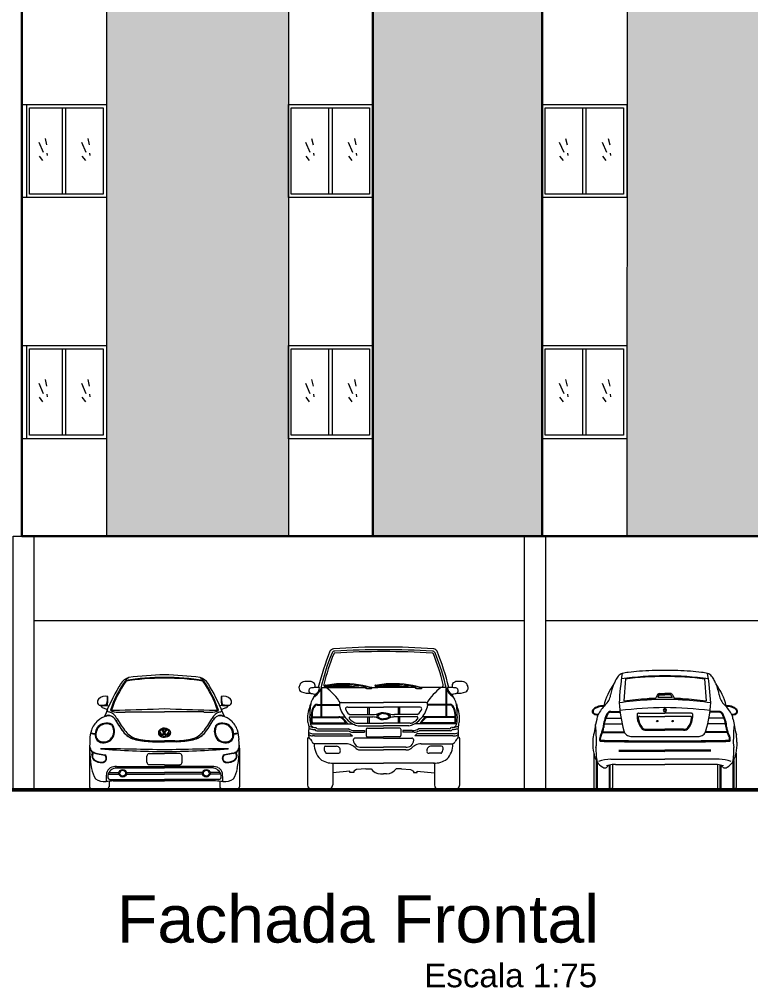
# Model space of a CAD drawing. Header units: millimetres. Extents: x 42 to 552, y 43 to 535.
# Drawn here: x 285.67 to 294.32, y 501.9 to 513.34 of the extents above; entities that cross this region are included whole.
import ezdxf

# ---------------------------------------------------------------- set-up
doc = ezdxf.new("R2010")
doc.units = ezdxf.units.MM
doc.header["$LTSCALE"] = 0.75
doc.header["$MEASUREMENT"] = 0
for name, color, linetype, lineweight in [('Guias', 6, 'Continuous', 0), ('Linhas', 7, 'Continuous', 15), ('Linhas finas', 7, 'Continuous', 0), ('Linhas medias', 7, 'Continuous', 30), ('Paredes', 7, 'Continuous', 50)]:
    doc.layers.add(name, color=color, linetype=linetype, lineweight=lineweight)
doc.layers.add('Textos', color=144, linetype='Continuous')
doc.styles.get("Standard").update_dxf_attribs({"font": 'arial.ttf'})

# ---------------------------------------------------------------- blocks, each defined once
blk = doc.blocks.new('BeetleF')
for p, q in [((0.045, 0.968), (0.097, 0.951)), ((0.06, 0.998), (0.115, 0.993)), ((0.306, 0.921), (0.77, 0.921)), ((1.234, 0.921), (0.77, 0.921)), ((1.48, 0.998), (1.425, 0.993)), ((1.496, 0.968), (1.443, 0.951)), ((0.744, 0.646), (0.714, 0.69)), ((0.764, 0.676), (0.74, 0.712)), ((0.77, 0.684), (0.749, 0.716)), ((0.77, 0.684), (0.792, 0.716)), ((0.776, 0.676), (0.801, 0.712)), ((0.796, 0.646), (0.826, 0.69)), ((0.648, 0.581), (0.77, 0.581)), ((0.738, 0.639), (0.71, 0.679)), ((0.744, 0.646), (0.764, 0.676)), ((0.748, 0.635), (0.77, 0.667)), ((0.77, 0.676), (0.764, 0.676)), ((0.77, 0.676), (0.776, 0.676)), ((0.792, 0.635), (0.77, 0.667)), ((0.892, 0.581), (0.77, 0.581)), ((0.796, 0.646), (0.776, 0.676)), ((0.803, 0.639), (0.83, 0.679)), ((-0.115, 0.492), (-0.115, 0.038)), ((0.629, 0.571), (0.77, 0.571)), ((0.629, 0.57), (0.77, 0.57)), ((0.912, 0.571), (0.77, 0.571)), ((0.912, 0.57), (0.77, 0.57)), ((1.655, 0.492), (1.655, 0.038)), ((-0.087, 0.414), (-0.078, 0.444)), ((-0.081, 0.412), (-0.073, 0.441)), ((-0.04, 0.43), (0.062, 0.411)), ((-0.039, 0.436), (0.063, 0.416)), ((0.561, 0.327), (0.561, 0.4)), ((0.59, 0.429), (0.77, 0.429)), ((0.951, 0.429), (0.77, 0.429)), ((0.979, 0.327), (0.979, 0.4)), ((1.579, 0.436), (1.478, 0.416)), ((1.58, 0.43), (1.479, 0.411)), ((1.621, 0.412), (1.613, 0.441)), ((1.627, 0.414), (1.618, 0.444)), ((0.192, 0.259), (0.77, 0.259)), ((0.205, 0.277), (0.77, 0.277)), ((0.77, 0.298), (0.59, 0.298)), ((0.77, 0.298), (0.951, 0.298)), ((1.336, 0.277), (0.77, 0.277)), ((1.348, 0.259), (0.77, 0.259)), ((0.105, 0.185), (0.233, 0.185)), ((0.115, 0.207), (0.233, 0.207)), ((0.126, 0.124), (0.77, 0.124)), ((0.32, 0.207), (0.77, 0.207)), ((0.32, 0.185), (0.77, 0.185)), ((1.22, 0.207), (0.77, 0.207)), ((1.22, 0.185), (0.77, 0.185)), ((1.411, 0.124), (0.77, 0.124)), ((1.425, 0.207), (1.307, 0.207)), ((1.435, 0.185), (1.307, 0.185)), ((0.077, 0), (-0.077, 0)), ((0.115, 0.103), (0.115, 0.038)), ((0.165, 0.106), (0.77, 0.106)), ((1.375, 0.106), (0.77, 0.106)), ((1.425, 0.103), (1.425, 0.038)), ((1.463, 0), (1.618, 0))]:
    blk.add_line(p, q)
for centre, radius in [((0.277, 0.197), 0.045), ((0.277, 0.197), 0.0343), ((1.264, 0.197), 0.045), ((1.264, 0.197), 0.0343)]:
    blk.add_circle(centre, radius)
for centre, radius, start, end in [((1.285, 0.581), 1.207, 144.5335, 162.5947), ((1.296, 0.581), 1.207, 144.5335, 162.5947), ((0.404, 1.163), 0.176, 108.7016, 147.6572), ((0.523, 1.116), 0.276, 129.3761, 143.2524), ((0.746, -1.375), 2.694, 89.4794, 99.4887), ((0.746, -1.365), 2.694, 89.4794, 99.2866), ((0.904, -3.416), 4.778, 91.6077, 96.6888), ((0.636, -3.416), 4.778, 83.3112, 88.3923), ((0.795, -1.365), 2.694, 80.7134, 90.5206), ((0.795, -1.375), 2.694, 80.5113, 90.5206), ((1.017, 1.116), 0.276, 36.7476, 50.6239), ((1.136, 1.163), 0.176, 32.3428, 71.2984), ((0.244, 0.581), 1.207, 17.4053, 35.4665), ((0.255, 0.581), 1.207, 17.4053, 35.4665), ((2.227, 0.036), 2.319, 149.3318, 159.0348), ((0.898, 0.861), 0.755, 148.3165, 151.714), ((0.643, 0.861), 0.755, 28.286, 31.6835), ((-0.687, 0.036), 2.319, 20.9652, 30.6682), ((0.045, 1.032), 0.0681, 142.4159, 187.4158), ((0.077, 0.98), 0.127, 78.8985, 132.4281), ((-0.206, 1.09), 0.303, 345.3315, 2.5877), ((-0.454, 1.086), 0.556, 352.3539, 1.8946), ((1.464, 0.98), 0.127, 47.5719, 101.1015), ((1.995, 1.086), 0.556, 178.1054, 187.6461), ((1.747, 1.09), 0.303, 177.4123, 194.6685), ((1.496, 1.032), 0.0681, 352.5842, 37.5841), ((0.018, 1.044), 0.0455, 207.2773, 280.0057), ((0.02, 1.336), 0.334, 266.2265, 280.8184), ((0.051, 0.996), 0.028, 174.2034, 258.2477), ((0.055, 1.326), 0.329, 264.8359, 274.8271), ((0.082, 1.014), 0.00567, 274.8271, 352.3539), ((0.082, 1.014), 0.0151, 274.8271, 352.3539), ((0.114, 0.943), 0.0204, 176.0607, 249.554), ((0.162, 1.113), 0.197, 253.8058, 259.6756), ((0.072, 0.778), 0.151, 28.2238, 68.8781), ((0.185, 2.254), 1.313, 267.711, 272.289), ((0.215, 1.071), 0.152, 237.5039, 272.2711), ((0.196, 3.687), 2.769, 270.3121, 272.28), ((-1.177, 51.221), 50.298, 271.6117, 272.2185), ((2.717, 51.221), 50.298, 267.7815, 268.3883), ((1.345, 3.687), 2.769, 267.72, 269.6879), ((1.355, 2.254), 1.313, 267.711, 272.289), ((1.326, 1.071), 0.152, 267.7289, 302.4961), ((1.468, 0.778), 0.151, 111.1219, 151.7762), ((1.378, 1.113), 0.197, 280.3244, 286.1942), ((1.426, 0.943), 0.0204, 290.446, 3.9393), ((1.459, 1.014), 0.0151, 187.6461, 265.1729), ((1.459, 1.014), 0.00567, 187.6461, 265.1729), ((1.485, 1.326), 0.329, 265.1729, 275.1641), ((1.521, 1.336), 0.334, 259.1816, 273.7735), ((1.49, 0.996), 0.028, 281.7523, 5.7966), ((1.523, 1.044), 0.0455, 259.9943, 332.7227), ((0.145, 0.626), 0.251, 130.0639, 161.2123), ((0.111, 0.696), 0.176, 98.6473, 136.3734), ((0.112, 0.832), 0.0509, 53.0871, 133.9985), ((0.112, 0.832), 0.049, 53.0871, 133.9985), ((0.12, 0.747), 0.128, 79.4903, 105.9208), ((0.094, 0.77), 0.113, 28.2034, 64.7934), ((0.094, 0.77), 0.114, 28.2034, 64.7934), ((1.069, 1.3), 0.997, 208.5938, 219.0979), ((1.069, 1.3), 0.996, 208.5938, 219.0979), ((0.111, 0.786), 0.114, 28.2034, 33.8628), ((1.086, 1.317), 0.996, 208.5938, 219.0979), ((0.455, 1.317), 0.996, 320.9021, 331.4062), ((0.471, 1.3), 0.996, 320.9021, 331.4062), ((0.471, 1.3), 0.997, 320.9021, 331.4062), ((1.43, 0.786), 0.114, 146.1372, 151.7966), ((1.446, 0.77), 0.114, 115.2066, 151.7966), ((1.446, 0.77), 0.113, 115.2066, 151.7966), ((1.428, 0.832), 0.0509, 46.0015, 126.9129), ((1.421, 0.747), 0.128, 74.0792, 100.5097), ((1.428, 0.832), 0.049, 46.0015, 126.9129), ((1.429, 0.696), 0.176, 43.6266, 81.3527), ((1.395, 0.626), 0.251, 18.7877, 49.9361), ((0.226, 0.597), 0.337, 160.9635, 180.2989), ((0.079, 0.662), 0.126, 101.9209, 169.8355), ((0.079, 0.662), 0.116, 101.9209, 169.8355), ((0.09, 0.677), 0.114, 56.2988, 108.587), ((0.09, 0.677), 0.104, 56.2988, 108.587), ((0.122, 0.731), 0.0419, 31.16, 52.4217), ((0.122, 0.731), 0.0513, 31.16, 52.4217), ((0.041, 0.693), 0.131, 330.905, 27.7007), ((0.041, 0.693), 0.14, 330.905, 27.7007), ((0.507, 0.846), 0.25, 218.9789, 253.3875), ((1.033, 0.846), 0.25, 286.6125, 321.0211), ((1.499, 0.693), 0.14, 152.2993, 209.095), ((1.499, 0.693), 0.131, 152.2993, 209.095), ((1.419, 0.731), 0.0513, 127.5783, 148.84), ((1.419, 0.731), 0.0419, 127.5783, 148.84), ((1.451, 0.677), 0.114, 71.413, 123.7012), ((1.451, 0.677), 0.104, 71.413, 123.7012), ((1.461, 0.662), 0.116, 10.1645, 78.0791), ((1.461, 0.662), 0.126, 10.1645, 78.0791), ((1.314, 0.597), 0.337, 359.7011, 19.0365), ((1.076, 0.493), 1.191, 175.0934, 191.6654), ((-0.054, 0.82), 0.157, 252.2958, 271.8409), ((-0.054, 0.825), 0.157, 252.6765, 271.8409), ((0.063, 0.651), 0.113, 162.7206, 205.8268), ((0.063, 0.651), 0.103, 162.7206, 205.8268), ((0.041, 0.651), 0.0931, 212.0078, 268.1537), ((0.041, 0.651), 0.0837, 212.0078, 268.1537), ((0.054, 0.68), 0.123, 262.1553, 333.1924), ((0.054, 0.68), 0.113, 262.1553, 333.1924), ((0.508, 0.882), 0.3, 224.8444, 255.0071), ((0.508, 0.882), 0.298, 224.8444, 255.0071), ((0.662, 1.712), 1.143, 258.318, 268.3449), ((0.662, 1.712), 1.141, 258.318, 268.3449), ((0.649, 1.485), 0.904, 256.3782, 269.9549), ((0.892, 1.485), 0.904, 270.0451, 283.6218), ((0.879, 1.712), 1.141, 271.6551, 281.682), ((0.879, 1.712), 1.143, 271.6551, 281.682), ((1.033, 0.882), 0.298, 284.9929, 315.1556), ((1.033, 0.882), 0.3, 284.9929, 315.1556), ((1.486, 0.68), 0.123, 206.8076, 277.8447), ((1.486, 0.68), 0.113, 206.8076, 277.8447), ((1.5, 0.651), 0.0837, 271.8463, 327.9922), ((1.5, 0.651), 0.0931, 271.8463, 327.9922), ((1.477, 0.651), 0.103, 334.1732, 17.2794), ((1.477, 0.651), 0.113, 334.1732, 17.2794), ((1.594, 0.825), 0.157, 268.1591, 287.3235), ((1.594, 0.82), 0.157, 268.1591, 287.7042), ((0.464, 0.493), 1.191, 348.3346, 4.9066), ((-0.017, 0.528), 0.0977, 180.2317, 204.8704), ((-0.032, 0.514), 0.0839, 188.5265, 225.1725), ((-0.032, 0.514), 0.0783, 200.139, 225.1725), ((-0.024, 0.53), 0.095, 228.479, 261.2934), ((-0.438, -42.474), 42.963, 88.3846, 89.3987), ((0.712, 8.073), 7.618, 264.7669, 270.4393), ((1.979, -42.474), 42.963, 90.6013, 91.6154), ((0.829, 8.073), 7.618, 269.5607, 275.2331), ((1.565, 0.53), 0.095, 278.7066, 311.521), ((1.572, 0.514), 0.0783, 314.8275, 339.861), ((1.572, 0.514), 0.0839, 314.8275, 351.4735), ((1.557, 0.528), 0.0977, 335.1296, 359.7683), ((-0.024, 0.53), 0.101, 228.479, 261.2934), ((-0.024, 0.402), 0.0635, 157.7359, 232.2739), ((-0.024, 0.402), 0.0578, 157.7359, 232.2739), ((0.028, 0.479), 0.156, 234.2897, 272.5004), ((0.028, 0.479), 0.151, 234.2897, 272.5004), ((0.036, 0.374), 0.0453, 268.7319, 344.8984), ((0.036, 0.374), 0.051, 268.7319, 344.8984), ((0.037, 0.374), 0.0441, 344.2261, 56.5994), ((0.037, 0.374), 0.0497, 344.2261, 56.5994), ((0.59, 0.4), 0.0283, 90, 180), ((0.951, 0.4), 0.0283, 0, 90), ((1.503, 0.374), 0.0497, 123.4006, 195.7739), ((1.504, 0.374), 0.051, 195.1016, 271.2681), ((1.503, 0.374), 0.0441, 123.4006, 195.7739), ((1.504, 0.374), 0.0453, 195.1016, 271.2681), ((1.512, 0.479), 0.151, 267.4996, 305.7103), ((1.512, 0.479), 0.156, 267.4996, 305.7103), ((1.565, 0.53), 0.101, 278.7066, 311.521), ((1.565, 0.402), 0.0578, 307.7261, 22.2641), ((1.565, 0.402), 0.0635, 307.7261, 22.2641), ((0.194, 0.291), 0.287, 187.8213, 213.9306), ((0.188, 0.175), 0.104, 123.6744, 167.2169), ((0.2, 0.166), 0.0932, 96.6256, 144.2784), ((0.199, 0.119), 0.158, 88.0346, 116.0092), ((0.209, 0.078), 0.182, 95.3395, 96.14), ((0.59, 0.327), 0.0283, 180, 270), ((0.951, 0.327), 0.0283, 270, 0), ((1.341, 0.119), 0.158, 63.9908, 91.9654), ((1.332, 0.078), 0.182, 83.86, 84.6605), ((1.34, 0.166), 0.0932, 35.7216, 83.3744), ((1.353, 0.175), 0.104, 12.7831, 56.3256), ((1.347, 0.291), 0.287, 326.0694, 352.1787), ((0.062, 0.284), 0.186, 235.2975, 275.5081), ((1.122, 0.084), 1.043, 175.1989, 179.2001), ((0.681, 0.113), 0.601, 171.8694, 174.377), ((0.869, 0.118), 0.77, 176.0489, 177.5257), ((0.128, 0.151), 0.0271, 175.0539, 273.7116), ((0.214, 0.15), 0.115, 141.6102, 169.3951), ((1.413, 0.151), 0.0271, 266.2884, 4.9461), ((1.326, 0.15), 0.115, 10.6049, 38.3898), ((0.671, 0.118), 0.77, 2.6425, 3.9511), ((0.859, 0.113), 0.601, 5.623, 8.1306), ((0.418, 0.084), 1.043, 0.7999, 4.8011), ((1.479, 0.284), 0.186, 264.4919, 304.7025), ((-0.077, 0.038), 0.0378, 180, 270), ((0.077, 0.038), 0.0378, 270, 360), ((0.202, -0.929), 1.035, 92.0512, 96.8043), ((1.338, -0.929), 1.035, 83.1957, 87.9488), ((1.463, 0.038), 0.0378, 180, 270), ((1.618, 0.038), 0.0378, 270, 0)]:
    blk.add_arc(centre, radius, start, end)
blk.add_ellipse((0.77, 0.676), major_axis=(0.0717, 0.0035), ratio=0.761815, start_param=1.533808, end_param=4.675401)
at = {"extrusion": (0, 0, -1)}
blk.add_ellipse((0.77, 0.676), major_axis=(-0.0717, 0.0035), ratio=0.761815, start_param=1.533808, end_param=4.675401, dxfattribs=at)
for points, knots in [([(0.74, 0.712), (0.732, 0.709), (0.726, 0.705), (0.718, 0.696), (0.716, 0.693), (0.714, 0.69)], [2.0484025, 2.0484025, 2.0484025, 2.0484025, 2.4622277, 2.4622277, 2.7112994, 2.7112994, 2.7112994, 2.7112994]), ([(0.77, 0.719), (0.768, 0.719), (0.766, 0.719), (0.759, 0.718), (0.753, 0.717), (0.749, 0.716)], [1.5373636, 1.5373636, 1.5373636, 1.5373636, 1.6414851, 1.6414851, 1.8865934, 1.8865934, 1.8865934, 1.8865934]), ([(0.77, 0.719), (0.772, 0.719), (0.775, 0.719), (0.782, 0.718), (0.787, 0.717), (0.792, 0.716)], [1.5373636, 1.5373636, 1.5373636, 1.5373636, 1.6414851, 1.6414851, 1.8865934, 1.8865934, 1.8865934, 1.8865934]), ([(0.801, 0.712), (0.808, 0.709), (0.815, 0.705), (0.822, 0.696), (0.825, 0.693), (0.826, 0.69)], [2.0484025, 2.0484025, 2.0484025, 2.0484025, 2.4622277, 2.4622277, 2.7112994, 2.7112994, 2.7112994, 2.7112994]), ([(0.71, 0.679), (0.71, 0.675), (0.71, 0.671), (0.713, 0.656), (0.722, 0.646), (0.737, 0.639), (0.737, 0.639), (0.738, 0.639)], [2.991978, 2.991978, 2.991978, 2.991978, 3.28297, 3.28297, 4.103713, 4.103713, 4.12972, 4.12972, 4.12972, 4.12972]), ([(0.83, 0.679), (0.831, 0.675), (0.831, 0.671), (0.827, 0.656), (0.818, 0.646), (0.804, 0.639), (0.803, 0.639), (0.803, 0.639)], [2.991978, 2.991978, 2.991978, 2.991978, 3.28297, 3.28297, 4.103713, 4.103713, 4.12972, 4.12972, 4.12972, 4.12972])]:
    blk.add_open_spline(points, degree=3, knots=knots)
for points in [[(0.748, 0.635), (0.755, 0.633), (0.763, 0.632), (0.77, 0.632)], [(0.792, 0.635), (0.785, 0.633), (0.778, 0.632), (0.77, 0.632)]]:
    blk.add_open_spline(points, degree=3)
blk = doc.blocks.new('RangerF')
for p, q in [((0.008, 1.198), (0.008, 1.011)), ((0.011, 1.209), (0.539, 1.209)), ((0.015, 1.198), (0.015, 1.011)), ((0.612, 1.209), (0.684, 1.209)), ((1.129, 1.209), (0.684, 1.209)), ((1.129, 1.209), (0.895, 1.209)), ((1.489, 1.209), (1.202, 1.209)), ((1.485, 1.198), (1.485, 1.011)), ((1.492, 1.198), (1.492, 1.011)), ((0.25, 1.033), (0.75, 1.033)), ((1.25, 1.033), (0.75, 1.033)), ((-0.036, 1.011), (0.229, 1.011)), ((-0.036, 1.002), (0.008, 1.002)), ((0.008, 1.002), (0.008, 0.863)), ((0.015, 1.002), (0.229, 1.002)), ((0.015, 1.002), (0.015, 0.863)), ((0.326, 0.979), (0.751, 0.979)), ((0.562, 0.979), (0.562, 0.891)), ((0.579, 0.979), (0.579, 0.891)), ((1.174, 0.979), (0.748, 0.979)), ((0.921, 0.979), (0.921, 0.891)), ((0.938, 0.979), (0.938, 0.891)), ((1.536, 1.011), (1.271, 1.011)), ((1.485, 1.002), (1.271, 1.002)), ((1.485, 1.002), (1.485, 0.863)), ((1.492, 1.002), (1.492, 0.863)), ((1.536, 1.002), (1.492, 1.002)), ((-0.097, 0.863), (0.008, 0.863)), ((-0.097, 0.855), (0.222, 0.855)), ((0.015, 0.863), (0.291, 0.863)), ((0.35, 0.862), (0.627, 0.862)), ((0.354, 0.891), (0.619, 0.891)), ((0.562, 0.862), (0.562, 0.788)), ((0.579, 0.862), (0.579, 0.788)), ((1.149, 0.862), (0.873, 0.862)), ((1.146, 0.891), (0.881, 0.891)), ((0.921, 0.862), (0.921, 0.788)), ((0.938, 0.862), (0.938, 0.788)), ((1.485, 0.863), (1.209, 0.863)), ((1.597, 0.855), (1.277, 0.855)), ((1.596, 0.863), (1.492, 0.863)), ((-0.102, 0.782), (0.382, 0.782)), ((-0.094, 0.791), (0.306, 0.791)), ((-0.077, 0.712), (-0.064, 0.712)), ((-0.065, 0.736), (-0.051, 0.736)), ((-0.039, 0.699), (0.33, 0.699)), ((-0.026, 0.723), (0.333, 0.723)), ((0.413, 0.702), (0.524, 0.702)), ((0.435, 0.788), (0.75, 0.788)), ((0.452, 0.759), (0.75, 0.759)), ((0.524, 0.702), (0.524, 0.681)), ((0.545, 0.716), (0.545, 0.641)), ((0.559, 0.73), (0.75, 0.73)), ((1.064, 0.788), (0.75, 0.788)), ((1.048, 0.759), (0.75, 0.759)), ((0.941, 0.73), (0.75, 0.73)), ((0.955, 0.716), (0.955, 0.641)), ((0.976, 0.702), (0.976, 0.681)), ((1.087, 0.702), (0.976, 0.702)), ((1.602, 0.782), (1.118, 0.782)), ((1.526, 0.723), (1.167, 0.723)), ((1.539, 0.699), (1.169, 0.699)), ((1.594, 0.791), (1.194, 0.791)), ((1.565, 0.736), (1.551, 0.736)), ((1.577, 0.712), (1.563, 0.712)), ((-0.149, 0.602), (-0.149, 0.059)), ((-0.137, 0.625), (-0.132, 0.625)), ((-0.088, 0.664), (0.356, 0.664)), ((-0.067, 0.638), (-0.088, 0.638)), ((-0.067, 0.638), (0.382, 0.638)), ((0.356, 0.664), (0.382, 0.638)), ((0.388, 0.681), (0.524, 0.681)), ((0.75, 0.612), (0.416, 0.612)), ((0.559, 0.627), (0.75, 0.627)), ((0.941, 0.627), (0.75, 0.627)), ((0.75, 0.612), (1.084, 0.612)), ((1.112, 0.681), (0.976, 0.681)), ((1.144, 0.664), (1.118, 0.638)), ((1.567, 0.638), (1.118, 0.638)), ((1.588, 0.664), (1.144, 0.664)), ((1.567, 0.638), (1.588, 0.638)), ((1.636, 0.625), (1.632, 0.625)), ((1.649, 0.602), (1.649, 0.059)), ((0.306, 0.546), (-0.064, 0.546)), ((0.065, 0.516), (0.195, 0.516)), ((0.485, 0.504), (0.75, 0.504)), ((0.485, 0.472), (0.75, 0.472)), ((1.014, 0.504), (0.75, 0.504)), ((1.014, 0.472), (0.75, 0.472)), ((1.194, 0.546), (1.564, 0.546)), ((1.435, 0.516), (1.305, 0.516)), ((0.072, 0.433), (0.213, 0.433)), ((1.428, 0.433), (1.287, 0.433)), ((0.149, 0.317), (0.149, 0.203)), ((0.149, 0.317), (0.75, 0.317)), ((0.431, 0.242), (0.398, 0.221)), ((0.539, 0.248), (0.431, 0.242)), ((0.539, 0.248), (0.602, 0.249)), ((1.35, 0.317), (0.75, 0.317)), ((0.961, 0.248), (0.898, 0.249)), ((0.961, 0.248), (1.069, 0.242)), ((1.069, 0.242), (1.102, 0.221)), ((1.35, 0.317), (1.35, 0.203)), ((0.353, 0.221), (0.149, 0.203)), ((0.149, 0.203), (0.149, 0.059)), ((0.353, 0.206), (0.353, 0.221)), ((0.398, 0.206), (0.353, 0.206)), ((0.398, 0.221), (0.398, 0.206)), ((0.714, 0.189), (0.75, 0.189)), ((0.785, 0.189), (0.75, 0.189)), ((1.102, 0.221), (1.102, 0.206)), ((1.102, 0.206), (1.147, 0.206)), ((1.147, 0.221), (1.35, 0.203)), ((1.147, 0.206), (1.147, 0.221)), ((1.35, 0.203), (1.35, 0.059)), ((-0.09, 0), (0.09, 0)), ((1.59, 0), (1.41, 0))]:
    blk.add_line(p, q)
for centre, radius, start, end in [((3.207, 0.409), 3.326, 158.3039, 166.0575), ((2.521, 0.631), 2.577, 157.4477, 167.6226), ((2.709, 0.595), 2.742, 158.3151, 166.2575), ((0.172, 1.6), 0.0679, 101.8674, 145.4591), ((0.177, 1.599), 0.0414, 95.8789, 151.118), ((0.701, -4.838), 6.526, 89.5681, 94.7713), ((0.177, 1.599), 0.0185, 95.8789, 151.118), ((0.721, -7.31), 8.966, 89.8173, 93.5056), ((0.721, -7.31), 8.944, 89.8173, 93.5056), ((0.799, -4.838), 6.526, 85.2287, 90.4319), ((0.779, -7.31), 8.966, 86.4944, 90.1827), ((0.779, -7.31), 8.944, 86.4944, 90.1827), ((1.323, 1.599), 0.0185, 28.882, 84.1211), ((1.323, 1.599), 0.0414, 28.882, 84.1211), ((-1.209, 0.595), 2.742, 13.7425, 21.6849), ((1.328, 1.6), 0.0679, 34.5409, 78.1326), ((-1.021, 0.631), 2.577, 12.3774, 22.5523), ((-1.707, 0.409), 3.326, 13.9425, 21.6961), ((-0.176, 1.208), 0.0726, 108.7497, 143.1922), ((-0.14, 0.959), 0.323, 86.4297, 100.5186), ((-0.124, 1.201), 0.0806, 44.2954, 87.0495), ((1.624, 1.201), 0.0806, 92.9505, 135.7046), ((1.64, 0.959), 0.323, 79.4814, 93.5703), ((1.676, 1.208), 0.0726, 36.8078, 71.2503), ((-0.202, 1.204), 0.0477, 172.1039, 247.7778), ((-0.13, 1.19), 0.121, 149.6322, 170.381), ((-0.124, 1.391), 0.25, 247.3885, 273.6314), ((-0.098, 1.17), 0.0348, 148.4433, 226.2762), ((-0.102, 1.178), 0.0275, 90.2465, 157.08), ((-0.03, 1.442), 0.311, 252.7375, 255.363), ((-0.034, 0.751), 0.459, 93.1293, 98.5251), ((-0.15, 1.22), 0.0914, 353.6508, 24.116), ((-0.15, 1.254), 0.17, 302.0954, 335.2358), ((-0.034, 0.751), 0.459, 88.4325, 93.1293), ((-0.105, 1.216), 0.0998, 300.8275, 356.1024), ((-0.034, 0.751), 0.459, 86.449, 88.4325), ((0.077, 1.241), 0.0318, 169.6007, 262.0261), ((0.066, 1.232), 0.00761, 97.3991, 262.6009), ((0.215, 3.968), 2.733, 266.8639, 267.407), ((0.215, 3.953), 2.733, 266.8639, 275.0672), ((-0.432, 0.574), 0.812, 34.0864, 51.5406), ((0.088, 1.232), 0.00543, 96.4291, 263.5709), ((0.36, -0.298), 1.56, 96.1586, 100.0853), ((0.36, -0.309), 1.56, 96.1586, 100.0853), ((0.215, 3.968), 2.733, 268.5906, 273.3895), ((0.274, 0.059), 1.196, 73.8328, 93.908), ((0.274, 0.048), 1.196, 78.799, 93.908), ((-0.126, -1.126), 2.432, 74.0301, 74.9075), ((0.541, 1.206), 0.00573, 359.376, 74.4197), ((0.574, 1.306), 0.104, 254.7244, 288.7012), ((0.656, 1.232), 0.00761, 97.3991, 262.6009), ((0.805, 3.968), 2.733, 266.8639, 267.407), ((0.805, 3.953), 2.733, 266.8639, 275.0672), ((0.678, 1.232), 0.00543, 96.4291, 263.5709), ((0.95, -0.298), 1.56, 96.1586, 100.0853), ((0.95, -0.309), 1.56, 96.1586, 100.0853), ((0.805, 3.968), 2.733, 268.5906, 273.3895), ((0.864, 0.059), 1.196, 73.8328, 93.908), ((0.864, 0.048), 1.196, 78.799, 93.908), ((0.464, -1.126), 2.432, 74.0301, 74.9075), ((1.131, 1.206), 0.00573, 359.376, 74.4197), ((1.164, 1.306), 0.104, 254.7244, 288.7012), ((1.932, 0.574), 0.812, 128.4594, 145.9136), ((1.423, 1.241), 0.0318, 277.9739, 10.3993), ((1.65, 1.254), 0.17, 204.7642, 237.9046), ((1.534, 0.751), 0.459, 91.5675, 93.551), ((1.605, 1.216), 0.0998, 183.8976, 239.1725), ((1.534, 0.751), 0.459, 86.8707, 91.5675), ((1.65, 1.22), 0.0914, 155.884, 186.3492), ((1.534, 0.751), 0.459, 81.4749, 86.8707), ((1.602, 1.178), 0.0275, 22.92, 89.7535), ((1.624, 1.391), 0.25, 266.3686, 292.6115), ((1.53, 1.442), 0.311, 284.637, 287.2625), ((1.598, 1.17), 0.0348, 313.7238, 31.5567), ((1.702, 1.204), 0.0477, 292.2222, 7.8961), ((1.63, 1.19), 0.121, 9.619, 30.3678), ((0.051, 0.99), 0.163, 149.7342, 173.7593), ((-0.03, 1.442), 0.311, 255.363, 265.8829), ((0.21, 0.926), 0.334, 141.9175, 154.0173), ((0.051, 0.99), 0.163, 132.5823, 149.7342), ((0.258, 0.999), 0.0348, 102.8108, 140.8077), ((1.242, 0.999), 0.0348, 39.1923, 77.1892), ((1.53, 1.442), 0.311, 274.1171, 284.637), ((1.29, 0.926), 0.334, 25.9827, 38.0825), ((1.449, 0.99), 0.163, 30.2658, 47.4177), ((1.449, 0.99), 0.163, 6.2407, 30.2658), ((0.155, 0.843), 0.304, 162.8441, 186.3109), ((-0.495, 1.086), 0.39, 336.772, 350.023), ((2.045, 0.776), 2.17, 173.8594, 177.9864), ((0.051, 0.99), 0.163, 169.8344, 173.7593), ((0.057, 0.899), 0.158, 142.2794, 174.0661), ((0.057, 0.899), 0.15, 141.1671, 174.0661), ((-0.038, 0.974), 0.0374, 87.0889, 144.1669), ((-0.038, 0.974), 0.0289, 87.0889, 138.9571), ((0.297, 1.002), 0.0685, 164.49, 197.1381), ((0.541, 1.063), 0.32, 194.5767, 225.2805), ((0.32, 0.959), 0.0204, 71.779, 187.5899), ((0.421, 0.996), 0.128, 198.0663, 232.5545), ((1.079, 0.996), 0.128, 307.4455, 341.9337), ((1.18, 0.959), 0.0204, 352.4101, 108.221), ((0.959, 1.063), 0.32, 314.7195, 345.4233), ((1.203, 1.002), 0.0685, 342.8619, 15.51), ((1.538, 0.974), 0.0374, 35.8331, 92.9111), ((1.538, 0.974), 0.0289, 41.0429, 92.9111), ((1.443, 0.899), 0.15, 5.9339, 38.8329), ((1.443, 0.899), 0.158, 5.9339, 37.7206), ((1.995, 1.086), 0.39, 189.977, 203.228), ((1.449, 0.99), 0.163, 6.2407, 10.1656), ((-0.546, 0.776), 2.17, 2.0136, 6.1406), ((1.345, 0.843), 0.304, 353.6891, 17.1559), ((135.999, 33.689), 140.061, 193.57723, 193.60083), ((0.204, 0.852), 0.326, 179.9438, 192.2547), ((0.419, 0.843), 0.524, 172.1144, 186.6665), ((0.419, 0.843), 0.516, 172.1144, 185.8203), ((0.221, 0.783), 0.0805, 53.0378, 89.3482), ((0.221, 0.783), 0.072, 53.0378, 89.3482), ((0.076, 0.639), 0.276, 33.4657, 47.0604), ((0.076, 0.639), 0.285, 30.3159, 47.0604), ((0.48, 0.973), 0.214, 219.9874, 245.4111), ((0.352, 0.904), 0.0131, 228.5336, 278.0366), ((0.359, 0.85), 0.015, 124.4633, 245.0736), ((0.449, 0.909), 0.12, 217.0046, 245.0702), ((0.594, 1.328), 0.438, 273.2427, 286.151), ((0.625, 0.736), 0.126, 63.1152, 90.9425), ((0.906, 1.328), 0.438, 253.849, 266.7573), ((0.875, 0.736), 0.126, 89.0575, 116.8848), ((1.051, 0.909), 0.12, 294.9298, 322.9954), ((1.02, 0.973), 0.214, 294.5889, 320.0126), ((1.148, 0.904), 0.0131, 261.9634, 311.4664), ((1.141, 0.85), 0.015, 294.9264, 55.5367), ((1.424, 0.639), 0.285, 132.9396, 149.6841), ((1.424, 0.639), 0.276, 132.9396, 146.5343), ((1.278, 0.783), 0.0805, 90.6518, 126.9622), ((1.278, 0.783), 0.072, 90.6518, 126.9622), ((1.081, 0.843), 0.516, 354.1797, 7.8856), ((1.081, 0.843), 0.524, 353.3335, 7.8856), ((1.296, 0.852), 0.326, 347.7453, 0.0562), ((-134.499, 33.689), 140.061, 346.39917, 346.42277), ((0.158, 0.68), 0.295, 171.4259, 190.8369), ((-0.051, 0.74), 0.0839, 170.7676, 190.6), ((-0.058, 0.959), 0.219, 249.868, 264.1886), ((-0.071, 0.935), 0.219, 253.4706, 264.1886), ((-0.053, 0.797), 0.0643, 190.9653, 228.3781), ((-0.047, 0.822), 0.0879, 236.6021, 258.4801), ((-0.06, 0.798), 0.0879, 247.5411, 258.4801), ((-0.039, 0.729), 0.0297, 214.8375, 270.1045), ((-0.026, 0.753), 0.0297, 214.8375, 270.1045), ((0.404, 0.834), 0.154, 241.41, 264.0166), ((0.399, 0.814), 0.112, 233.721, 277.1643), ((0.468, 0.915), 0.157, 240.5042, 264.0514), ((0.437, 0.861), 0.0732, 237.7445, 268.7408), ((0.559, 0.716), 0.0143, 90, 180), ((0.941, 0.716), 0.0143, 0, 90), ((1.032, 0.915), 0.157, 275.9486, 299.4958), ((1.063, 0.861), 0.0732, 271.2592, 302.2555), ((1.101, 0.814), 0.112, 262.8357, 306.279), ((1.096, 0.834), 0.154, 275.9834, 298.59), ((1.526, 0.753), 0.0297, 269.8955, 325.1625), ((1.539, 0.729), 0.0297, 269.8955, 325.1625), ((1.547, 0.822), 0.0879, 281.5199, 303.3979), ((1.56, 0.798), 0.0879, 281.5199, 292.4589), ((1.558, 0.959), 0.219, 275.8114, 290.132), ((1.571, 0.935), 0.219, 275.8114, 286.5294), ((1.553, 0.797), 0.0643, 311.6219, 349.0347), ((1.341, 0.68), 0.295, 349.1631, 8.5741), ((1.551, 0.74), 0.0839, 349.4, 9.2324), ((-0.126, 0.604), 0.0234, 116.3649, 185.206), ((-0.076, 0.771), 0.108, 235.4917, 263.2885), ((-0.076, 0.745), 0.108, 236.1697, 263.2885), ((0.158, 0.68), 0.295, 190.8369, 194.2664), ((-0.15, 0.555), 0.0569, 11.3927, 67.4518), ((0.416, 0.587), 0.0248, 90.2284, 176.2896), ((0.512, 0.606), 0.121, 188.2656, 224.3697), ((0.559, 0.641), 0.0143, 180, 270), ((0.941, 0.641), 0.0143, 270, 0), ((0.988, 0.606), 0.121, 315.6303, 351.7344), ((1.083, 0.587), 0.0248, 3.7104, 89.7716), ((1.576, 0.771), 0.108, 276.7115, 304.5083), ((1.576, 0.745), 0.108, 276.7115, 303.8303), ((1.65, 0.555), 0.0569, 112.5482, 168.6073), ((1.341, 0.68), 0.295, 345.7336, 349.1631), ((1.626, 0.604), 0.0234, 354.794, 63.6351), ((-0.062, 0.581), 0.0349, 204.3845, 272.8467), ((0.177, 0.536), 0.246, 178.7084, 223.9257), ((0.066, 0.498), 0.0187, 92.8959, 177.046), ((0.132, 0.49), 0.0851, 174.2968, 215.0845), ((0.188, 0.464), 0.0527, 33.3964, 82.2645), ((0.178, 0.463), 0.0617, 349.7995, 29.144), ((0.295, 0.369), 0.177, 42.6306, 86.2541), ((0.512, 0.574), 0.121, 222.3055, 224.3697), ((0.48, 0.598), 0.0945, 234.646, 273.4939), ((0.48, 0.566), 0.0945, 234.646, 273.4939), ((1.02, 0.598), 0.0945, 266.5061, 305.354), ((1.02, 0.566), 0.0945, 266.5061, 305.354), ((1.205, 0.369), 0.177, 93.7459, 137.3694), ((0.988, 0.574), 0.121, 315.6303, 317.6945), ((1.322, 0.463), 0.0617, 150.856, 190.2005), ((1.312, 0.464), 0.0527, 97.7355, 146.6036), ((1.434, 0.498), 0.0187, 2.954, 87.1041), ((1.368, 0.49), 0.0851, 324.9155, 5.7032), ((1.323, 0.536), 0.246, 316.0743, 1.2916), ((1.562, 0.581), 0.0349, 267.1533, 335.6155), ((0.141, 0.548), 0.231, 232.2304, 274.205), ((0.077, 0.448), 0.016, 206.2498, 252.605), ((0.215, 0.457), 0.0244, 265.0713, 347.6419), ((1.285, 0.457), 0.0244, 192.3581, 274.9287), ((1.358, 0.548), 0.231, 265.795, 307.7696), ((1.423, 0.448), 0.016, 287.395, 333.7502), ((0.717, 0.328), 0.139, 214.3957, 269.0513), ((0.783, 0.328), 0.139, 270.9487, 325.6043), ((-0.087, 0.063), 0.0626, 183.3948, 267.4505), ((0.087, 0.063), 0.0626, 272.5495, 356.6052), ((1.413, 0.063), 0.0626, 183.3948, 267.4505), ((1.587, 0.063), 0.0626, 272.5495, 356.6052)]:
    blk.add_arc(centre, radius, start, end)
for centre, major_axis, ratio, start_param, end_param in [((0.575, 1.205), (0.0417, 0), 0.196794, 2.403501, 7.512188), ((1.165, 1.205), (0.0417, 0), 0.196794, 2.403501, 7.512188), ((0.757, 0.871), (0.0713, 0), 0.454085, 1.672065, 4.61112)]:
    blk.add_ellipse(centre, major_axis=major_axis, ratio=ratio, start_param=start_param, end_param=end_param)
at = {"extrusion": (0, 0, -1)}
blk.add_ellipse((0.743, 0.871), major_axis=(-0.0713, 0), ratio=0.454085, start_param=1.672065, end_param=4.61112, dxfattribs=at)
for points in [[(0.75, 0.912), (0.741, 0.912), (0.731, 0.911), (0.703, 0.906), (0.686, 0.899), (0.671, 0.88), (0.668, 0.87), (0.676, 0.853), (0.683, 0.847), (0.702, 0.837), (0.714, 0.833), (0.735, 0.83), (0.742, 0.83), (0.75, 0.83)], [(0.75, 0.912), (0.759, 0.912), (0.768, 0.911), (0.797, 0.906), (0.814, 0.899), (0.829, 0.88), (0.831, 0.87), (0.824, 0.853), (0.817, 0.847), (0.798, 0.837), (0.786, 0.833), (0.765, 0.83), (0.758, 0.83), (0.75, 0.83)]]:
    blk.add_open_spline(points, degree=3, knots=[1.570183, 1.570183, 1.570183, 1.570183, 1.94096, 1.94096, 2.789559, 2.789559, 3.328362, 3.328362, 3.867165, 3.867165, 4.405968, 4.405968, 4.713171, 4.713171, 4.713171, 4.713171])
blk = doc.blocks.new('VectraT')
for p, q in [((0.264, 1.311), (0.245, 1.051)), ((1.199, 1.311), (1.217, 1.051)), ((0.64, 1.121), (0.627, 1.091)), ((0.661, 1.121), (0.648, 1.091)), ((0.663, 1.138), (0.731, 1.138)), ((0.664, 1.124), (0.731, 1.124)), ((0.8, 1.138), (0.731, 1.138)), ((0.799, 1.124), (0.731, 1.124)), ((0.802, 1.121), (0.815, 1.091)), ((0.823, 1.121), (0.836, 1.091)), ((0.092, 0.928), (0.2, 0.928)), ((0.092, 0.919), (0.2, 0.919)), ((1.371, 0.928), (1.263, 0.928)), ((1.371, 0.919), (1.263, 0.919)), ((-0.074, 0.831), (-0.087, 0.771)), ((0.035, 0.849), (0.212, 0.849)), ((0.425, 0.907), (0.731, 0.907)), ((0.429, 0.869), (0.731, 0.869)), ((1.038, 0.907), (0.731, 0.907)), ((1.034, 0.869), (0.731, 0.869)), ((1.428, 0.849), (1.251, 0.849)), ((1.537, 0.831), (1.549, 0.771)), ((-0.087, 0.771), (-0.099, 0.702)), ((-0.001, 0.688), (0.25, 0.688)), ((0.015, 0.78), (0.226, 0.78)), ((0.511, 0.716), (0.731, 0.716)), ((0.511, 0.704), (0.731, 0.704)), ((0.952, 0.716), (0.731, 0.716)), ((0.952, 0.704), (0.731, 0.704)), ((1.464, 0.688), (1.213, 0.688)), ((1.448, 0.78), (1.237, 0.78)), ((1.549, 0.771), (1.562, 0.702)), ((-0.005, 0.679), (0.254, 0.679)), ((1.468, 0.679), (1.209, 0.679)), ((0.188, 0.47), (0.731, 0.469)), ((1.274, 0.47), (0.731, 0.469)), ((-0.11, 0.435), (-0.11, 0.03)), ((-0.081, 0.348), (-0.081, 0)), ((0.092, 0.362), (0.731, 0.362)), ((0.188, 0.456), (0.731, 0.455)), ((1.274, 0.456), (0.731, 0.455)), ((1.371, 0.362), (0.731, 0.362)), ((1.544, 0.348), (1.544, 0)), ((1.572, 0.435), (1.572, 0.03)), ((-0.071, 0.33), (-0.071, 0)), ((0.071, 0.292), (0.071, 0)), ((0.081, 0.294), (0.081, 0)), ((0.11, 0.298), (0.11, 0.03)), ((0.147, 0.299), (0.731, 0.299)), ((1.316, 0.299), (0.731, 0.299)), ((1.353, 0.298), (1.353, 0.03)), ((1.382, 0.294), (1.382, 0)), ((1.392, 0.292), (1.392, 0)), ((1.534, 0.33), (1.534, 0)), ((-0.08, 0), (0.08, 0)), ((1.542, 0), (1.383, 0))]:
    blk.add_line(p, q)
for points in [[(-0.099, 0.702), (-0.106, 0.675), (-0.113, 0.651)], [(1.562, 0.702), (1.569, 0.675), (1.576, 0.651)]]:
    blk.add_lwpolyline(points)
for centre in [(0.64, 0.814), (0.822, 0.814)]:
    blk.add_circle(centre, 0.00806)
for centre, radius, start, end in [((0.261, 1.272), 0.109, 108.1771, 138.089), ((3.043, 0.905), 2.855, 170.5197, 177.4918), ((0.344, 0.946), 0.445, 95.8844, 105.2526), ((0.601, -1.02), 2.428, 94.0484, 97.1699), ((0.747, -3.389), 4.801, 90.186, 93.786), ((0.716, -3.389), 4.801, 86.214, 89.814), ((0.861, -1.02), 2.428, 82.8301, 85.9516), ((1.119, 0.946), 0.445, 74.7474, 84.1156), ((1.202, 1.272), 0.109, 41.911, 71.8229), ((-1.58, 0.905), 2.855, 2.5082, 9.4803), ((0.714, 1.007), 0.635, 153.0055, 157.3154), ((0.406, 1.168), 0.287, 141.9504, 153.7927), ((0.779, -2.993), 4.342, 90.6313, 97.436), ((0.779, -3.001), 4.342, 90.6313, 96.8203), ((0.684, -2.993), 4.342, 82.564, 89.3687), ((0.684, -3.001), 4.342, 83.1797, 89.3687), ((1.057, 1.168), 0.287, 26.2073, 38.0496), ((0.749, 1.007), 0.635, 22.6846, 26.9945), ((0.738, 0.808), 0.754, 143.9439, 165.6224), ((0.714, 1.007), 0.635, 157.3154, 169.5204), ((0.725, 0.808), 0.754, 14.3776, 36.0561), ((0.749, 1.007), 0.635, 10.4796, 22.6846), ((-0.091, 1.144), 0.182, 310.0544, 353.0521), ((0.847, -3.887), 4.96, 93.764, 97.6075), ((1.643, 1.108), 1.455, 183.0621, 196.2924), ((0.849, -3.873), 4.96, 93.764, 96.9853), ((0.715, -1.511), 2.581, 89.6374, 94.294), ((0.716, -1.497), 2.581, 92.3099, 94.294), ((0.612, 1.1), 0.0177, 272.1691, 330.2763), ((0.665, 1.111), 0.027, 95.7149, 157.8011), ((0.713, -1.788), 2.879, 89.6321, 91.3013), ((0.665, 1.119), 0.0047, 103.7244, 152.2249), ((0.75, -1.788), 2.879, 88.6987, 90.3679), ((0.748, -1.511), 2.581, 85.706, 90.3626), ((0.798, 1.119), 0.0047, 27.7751, 76.2756), ((0.798, 1.111), 0.027, 22.1989, 84.2851), ((0.851, 1.1), 0.0177, 209.7237, 267.8309), ((0.746, -1.497), 2.581, 85.706, 87.6901), ((0.614, -3.873), 4.96, 83.0147, 86.236), ((0.615, -3.887), 4.96, 82.3925, 86.236), ((-0.18, 1.108), 1.455, 343.7076, 356.9379), ((1.554, 1.144), 0.182, 186.9479, 229.9456), ((-0.102, 0.925), 0.0257, 163.1117, 216.461), ((-0.093, 0.927), 0.0338, 133.909, 170.79), ((-0.102, 0.925), 0.0167, 163.1117, 216.461), ((-0.093, 0.927), 0.0248, 133.909, 170.79), ((-0.039, 0.884), 0.103, 112.3973, 139.262), ((-0.039, 0.884), 0.0943, 112.3973, 139.262), ((-0.005, 0.815), 0.18, 83.0604, 113.8383), ((-0.005, 0.815), 0.171, 85.1907, 113.8383), ((0.394, 0.649), 0.512, 135.9806, 152.3605), ((0.088, 0.882), 0.0439, 122.434, 153.5275), ((0.091, 0.882), 0.0451, 89.3403, 125.6128), ((0.091, 0.882), 0.0361, 89.3403, 125.6128), ((0.85, -5.105), 6.079, 91.1203, 96.1555), ((0.731, 0.941), 0.0198, 90, 270), ((0.731, 0.941), 0.0107, 90, 270), ((0.613, -5.105), 6.079, 83.8445, 88.8797), ((0.731, 0.941), 0.0198, 270, 90), ((0.731, 0.941), 0.0107, 270, 90), ((1.372, 0.882), 0.0451, 54.3872, 90.6597), ((1.372, 0.882), 0.0361, 54.3872, 90.6597), ((1.374, 0.882), 0.0439, 26.4725, 57.566), ((1.069, 0.649), 0.512, 27.6395, 44.0194), ((1.468, 0.815), 0.18, 66.1617, 96.9396), ((1.468, 0.815), 0.171, 66.1617, 94.8093), ((1.501, 0.884), 0.0943, 40.738, 67.6027), ((1.501, 0.884), 0.103, 40.738, 67.6027), ((1.556, 0.927), 0.0248, 9.21, 46.091), ((1.565, 0.925), 0.0167, 323.539, 16.8883), ((1.556, 0.927), 0.0338, 9.21, 46.091), ((1.565, 0.925), 0.0257, 323.539, 16.8883), ((-0.086, 0.935), 0.0447, 213.4937, 262.328), ((-0.086, 0.935), 0.0357, 213.4937, 262.328), ((-0.04, 1.152), 0.267, 258.7991, 265.8422), ((-0.04, 1.152), 0.258, 258.7991, 266.7381), ((0.097, 0.815), 0.172, 155.4525, 174.6652), ((0.406, 0.707), 0.407, 151.3502, 175.8633), ((0.406, 0.707), 0.398, 151.3502, 175.8633), ((0.088, 0.882), 0.0349, 122.434, 153.5275), ((0.441, 0.886), 0.0388, 163.1818, 184.7488), ((0.632, 0.873), 0.229, 177.3949, 218.6769), ((0.413, 0.895), 0.00977, 97.856, 166.5961), ((0.428, 0.846), 0.0607, 92.9899, 105.1601), ((0.444, 0.852), 0.0287, 163.7684, 184.8912), ((0.632, 0.873), 0.217, 186.1021, 218.6769), ((0.43, 0.855), 0.0148, 130.904, 162.265), ((0.429, 0.856), 0.0138, 87.5772, 127.903), ((0.831, 0.873), 0.217, 321.3231, 353.8979), ((0.831, 0.873), 0.229, 321.3231, 2.6051), ((1.034, 0.856), 0.0138, 52.097, 92.4228), ((1.035, 0.846), 0.0607, 74.8399, 87.0101), ((1.032, 0.855), 0.0148, 17.735, 49.096), ((1.019, 0.852), 0.0287, 355.1088, 16.2316), ((1.049, 0.895), 0.00977, 13.4039, 82.144), ((1.022, 0.886), 0.0388, 355.2512, 16.8182), ((1.374, 0.882), 0.0349, 26.4725, 57.566), ((1.057, 0.707), 0.398, 4.1367, 28.6498), ((1.057, 0.707), 0.407, 4.1367, 28.6498), ((1.502, 1.152), 0.258, 273.2619, 281.2009), ((1.502, 1.152), 0.267, 274.1578, 281.2009), ((1.366, 0.815), 0.172, 5.3348, 24.5475), ((1.548, 0.935), 0.0357, 277.672, 326.5063), ((1.548, 0.935), 0.0447, 277.672, 326.5063), ((-2.578, 0.547), 2.501, 1.5162, 5.1463), ((-0.191, 0.757), 0.192, 338.0511, 353.8488), ((-0.191, 0.757), 0.201, 338.0511, 353.8488), ((0.324, 0.714), 0.078, 191.0049, 234.9817), ((0.506, 0.774), 0.07, 216.8958, 273.4477), ((0.506, 0.774), 0.058, 216.8958, 273.4477), ((0.956, 0.774), 0.07, 266.5523, 323.1042), ((0.956, 0.774), 0.058, 266.5523, 323.1042), ((1.139, 0.714), 0.078, 305.0183, 348.9951), ((1.653, 0.757), 0.201, 186.1512, 201.9489), ((1.653, 0.757), 0.192, 186.1512, 201.9489), ((4.04, 0.547), 2.501, 174.8537, 178.4838), ((0.376, 0.57), 0.496, 170.705, 180.8704), ((-0.515, 0.579), 0.439, 349.6754, 4.4839), ((0.064, 0.594), 0.106, 166.9185, 184.1968), ((-0.028, 0.586), 0.0135, 181.4123, 241.3009), ((0.083, 0.592), 0.125, 153.2873, 167.8896), ((0.708, 36.71), 36.143, 268.8222, 270.0364), ((0.064, 0.594), 0.0972, 166.9185, 182.9009), ((-0.03, 0.589), 0.00247, 186.9573, 243.649), ((0.708, 36.723), 36.143, 268.8272, 270.0364), ((0.083, 0.592), 0.116, 153.2873, 167.8896), ((1.005, 0.222), 1.118, 155.5544, 157.6247), ((1.005, 0.222), 1.109, 155.5544, 157.6247), ((0.337, 0.728), 0.0967, 233.2839, 263.9255), ((0.583, 25.91), 25.28, 269.4193, 270.3371), ((0.88, 25.91), 25.28, 269.6629, 270.5807), ((0.754, 36.723), 36.143, 269.9636, 271.1728), ((0.754, 36.71), 36.143, 269.9636, 271.1778), ((1.126, 0.728), 0.0967, 276.0745, 306.7161), ((0.457, 0.222), 1.109, 22.3753, 24.4456), ((0.457, 0.222), 1.118, 22.3753, 24.4456), ((1.38, 0.592), 0.116, 12.1104, 26.7127), ((1.38, 0.592), 0.125, 12.1104, 26.7127), ((1.398, 0.594), 0.0972, 357.0991, 13.0815), ((1.493, 0.589), 0.00247, 296.351, 353.0427), ((1.491, 0.586), 0.0135, 298.6991, 358.5877), ((1.398, 0.594), 0.106, 355.8032, 13.0815), ((1.978, 0.579), 0.439, 175.5161, 190.3246), ((1.086, 0.57), 0.496, 359.1296, 9.295), ((0.339, 0.535), 0.46, 176.5733, 192.6079), ((0.737, 0.476), 0.821, 178.288, 190.3268), ((0.726, 0.476), 0.821, 349.6732, 1.712), ((1.124, 0.535), 0.46, 347.3921, 3.4267), ((0.339, 0.535), 0.46, 192.6079, 196.0895), ((0.173, 0.475), 0.284, 193.6859, 207.4152), ((0.09, 0.429), 0.189, 206.6307, 212.0883), ((0.123, -0.259), 0.622, 92.8904, 106.4677), ((1.339, -0.259), 0.622, 73.5323, 87.1096), ((1.373, 0.429), 0.189, 327.9117, 333.3693), ((1.289, 0.475), 0.284, 332.5848, 346.3141), ((1.124, 0.535), 0.46, 343.9105, 347.3921), ((0.119, 0.466), 0.234, 215.9948, 238.3032), ((0.016, 0.292), 0.0313, 231.5249, 270.9112), ((0.024, 0.31), 0.0501, 261.436, 301.4398), ((0.133, 0.034), 0.266, 95.0397, 110.2535), ((0.101, 0.253), 0.0535, 135.6566, 164.2346), ((0.133, 0.034), 0.266, 87.0754, 95.0397), ((1.33, 0.034), 0.266, 84.9603, 92.9246), ((1.33, 0.034), 0.266, 69.7465, 84.9603), ((1.361, 0.253), 0.0535, 15.7654, 44.3434), ((1.439, 0.31), 0.0501, 238.5602, 278.564), ((1.447, 0.292), 0.0313, 269.0888, 308.4751), ((1.343, 0.466), 0.234, 301.6968, 324.0052), ((-0.08, 0.03), 0.03, 180, 270), ((0.08, 0.03), 0.03, 270, 0), ((1.383, 0.03), 0.03, 180, 270), ((1.542, 0.03), 0.03, 270, 0)]:
    blk.add_arc(centre, radius, start, end)

msp = doc.modelspace()

# ---------------------------------------------------------------- hatches: boundary and pattern name
at = {"layer": 'Guias', "true_color": 0xe6e6e6}
h = msp.add_hatch(color=254, dxfattribs=at)
h.dxf.hatch_style = 1
h.paths.add_polyline_path([(288.853, 515.188), (288.855, 516.938), (288.853, 516.938), (288.853, 518.038), (288.857, 518.488), (286.707, 518.488), (286.703, 507.238), (288.853, 507.238), (288.854, 508.388), (288.853, 508.388), (288.853, 509.488), (288.854, 511.238), (288.853, 511.238), (288.853, 512.338), (288.854, 514.088), (288.853, 514.088)])
h.paths.add_polyline_path([(292.853, 507.238), (294.892, 507.238), (294.893, 507.888), (294.892, 507.888), (294.892, 509.938), (294.893, 510.738), (294.892, 510.738), (294.892, 512.788), (294.893, 513.588), (294.892, 513.588), (294.892, 515.638), (294.893, 516.438), (294.892, 516.438), (294.892, 518.488), (292.857, 518.488)])
at = {"layer": 'Guias', "true_color": 0xa8a8a8}
h = msp.add_hatch(color=253, dxfattribs=at)
h.dxf.hatch_style = 1
h.paths.add_polyline_path([(291.853, 518.488), (289.853, 518.488), (289.853, 507.238), (291.853, 507.238)])
h.paths.add_polyline_path([(313.936, 515.038), (313.94, 516.638), (313.936, 516.638), (313.936, 517.738), (313.943, 518.485), (311.943, 518.485), (311.943, 507.25), (312.137, 507.238), (313.943, 507.238), (313.943, 508.538), (313.936, 508.538), (313.936, 509.638), (313.937, 511.238), (313.936, 511.238), (313.936, 512.338), (313.938, 513.938), (313.936, 513.938)])

# ---------------------------------------------------------------- linework, layer by layer
at = {"layer": 'Linhas'}
for p, q in [((285.703, 509.488), (285.703, 518.638)), ((285.703, 512.338), (286.703, 512.338)), ((285.703, 511.238), (285.703, 512.338)), ((285.761, 512.338), (285.761, 511.238)), ((285.793, 512.298), (286.663, 512.298)), ((285.793, 511.278), (285.793, 512.298)), ((286.183, 511.278), (286.183, 512.298)), ((286.223, 511.278), (286.223, 512.298)), ((286.663, 512.298), (286.663, 511.278)), ((286.703, 512.338), (286.703, 511.238)), ((288.853, 512.338), (289.853, 512.338)), ((288.853, 511.238), (288.853, 512.338)), ((288.853, 512.338), (288.853, 511.238)), ((288.886, 512.298), (289.813, 512.298)), ((288.886, 511.278), (288.886, 512.298)), ((289.333, 511.278), (289.333, 512.298)), ((289.373, 511.278), (289.373, 512.298)), ((289.813, 512.298), (289.813, 511.278)), ((289.853, 512.338), (289.853, 511.238)), ((291.853, 512.338), (292.853, 512.338)), ((291.853, 511.238), (291.853, 512.338)), ((291.853, 512.338), (291.853, 511.238)), ((291.886, 512.298), (292.813, 512.298)), ((291.886, 511.278), (291.886, 512.298)), ((292.333, 511.278), (292.333, 512.298)), ((292.373, 511.278), (292.373, 512.298)), ((292.813, 512.298), (292.813, 511.278)), ((292.853, 512.338), (292.853, 511.238)), ((286.703, 511.238), (285.703, 511.238)), ((286.663, 511.278), (285.793, 511.278)), ((289.853, 511.238), (288.853, 511.238)), ((289.813, 511.278), (288.886, 511.278)), ((292.853, 511.238), (291.853, 511.238)), ((292.813, 511.278), (291.886, 511.278)), ((285.703, 509.938), (285.703, 510.088)), ((285.703, 509.488), (286.703, 509.488)), ((285.703, 508.388), (285.703, 509.488)), ((285.761, 509.488), (285.761, 508.388)), ((285.793, 509.448), (286.663, 509.448)), ((285.793, 508.428), (285.793, 509.448)), ((286.183, 508.428), (286.183, 509.448)), ((286.223, 508.428), (286.223, 509.448)), ((286.663, 509.448), (286.663, 508.428)), ((286.703, 509.488), (286.703, 508.388)), ((288.853, 509.488), (289.853, 509.488)), ((288.853, 508.388), (288.853, 509.488)), ((288.853, 509.488), (288.853, 508.388)), ((288.886, 509.448), (289.813, 509.448)), ((288.886, 508.428), (288.886, 509.448)), ((289.333, 508.428), (289.333, 509.448)), ((289.373, 508.428), (289.373, 509.448)), ((289.813, 509.448), (289.813, 508.428)), ((289.853, 509.488), (289.853, 508.388)), ((291.853, 509.488), (292.853, 509.488)), ((291.853, 508.388), (291.853, 509.488)), ((291.853, 509.488), (291.853, 508.388)), ((291.886, 509.448), (292.813, 509.448)), ((291.886, 508.428), (291.886, 509.448)), ((292.333, 508.428), (292.333, 509.448)), ((292.373, 508.428), (292.373, 509.448)), ((292.813, 509.448), (292.813, 508.428)), ((292.853, 509.488), (292.853, 508.388)), ((286.703, 508.388), (285.703, 508.388)), ((285.703, 508.388), (285.703, 507.238)), ((286.663, 508.428), (285.793, 508.428)), ((289.853, 508.388), (288.853, 508.388)), ((289.813, 508.428), (288.886, 508.428)), ((292.853, 508.388), (291.853, 508.388)), ((292.813, 508.428), (291.886, 508.428))]:
    msp.add_line(p, q, dxfattribs=at)
for points in [[(285.6, 507.238), (285.846, 507.238), (285.846, 504.238), (285.6, 504.238)], [(291.645, 507.238), (291.892, 507.238), (291.892, 504.238), (291.645, 504.238)]]:
    msp.add_lwpolyline(points, close=True, dxfattribs=at)
at = {"layer": 'Linhas finas'}
for p, q in [((286.707, 518.484), (286.703, 507.238)), ((288.857, 518.484), (288.853, 507.238)), ((292.857, 518.484), (292.853, 507.238)), ((285.978, 511.937), (285.996, 511.859)), ((286.483, 511.937), (286.501, 511.859)), ((289.128, 511.937), (289.146, 511.859)), ((289.633, 511.937), (289.651, 511.859)), ((292.128, 511.937), (292.146, 511.859)), ((292.633, 511.937), (292.651, 511.859)), ((285.904, 511.893), (285.956, 511.773)), ((286.409, 511.893), (286.461, 511.773)), ((289.054, 511.893), (289.106, 511.773)), ((289.559, 511.893), (289.611, 511.773)), ((292.054, 511.893), (292.106, 511.773)), ((292.559, 511.893), (292.611, 511.773)), ((285.908, 511.727), (285.95, 511.675)), ((286, 511.763), (286.004, 511.733)), ((286.413, 511.727), (286.455, 511.675)), ((286.505, 511.763), (286.509, 511.733)), ((289.058, 511.727), (289.1, 511.675)), ((289.15, 511.763), (289.154, 511.733)), ((289.563, 511.727), (289.605, 511.675)), ((289.655, 511.763), (289.659, 511.733)), ((292.058, 511.727), (292.1, 511.675)), ((292.15, 511.763), (292.154, 511.733)), ((292.563, 511.727), (292.605, 511.675)), ((292.655, 511.763), (292.659, 511.733)), ((285.904, 509.043), (285.956, 508.923)), ((285.978, 509.087), (285.996, 509.009)), ((286.409, 509.043), (286.461, 508.923)), ((286.483, 509.087), (286.501, 509.009)), ((289.054, 509.043), (289.106, 508.923)), ((289.128, 509.087), (289.146, 509.009)), ((289.559, 509.043), (289.611, 508.923)), ((289.633, 509.087), (289.651, 509.009)), ((292.054, 509.043), (292.106, 508.923)), ((292.128, 509.087), (292.146, 509.009)), ((292.559, 509.043), (292.611, 508.923)), ((292.633, 509.087), (292.651, 509.009)), ((285.908, 508.877), (285.95, 508.825)), ((286, 508.913), (286.004, 508.883)), ((286.413, 508.877), (286.455, 508.825)), ((286.505, 508.913), (286.509, 508.883)), ((289.058, 508.877), (289.1, 508.825)), ((289.15, 508.913), (289.154, 508.883)), ((289.563, 508.877), (289.605, 508.825)), ((289.655, 508.913), (289.659, 508.883)), ((292.058, 508.877), (292.1, 508.825)), ((292.15, 508.913), (292.154, 508.883)), ((292.563, 508.877), (292.605, 508.825)), ((292.655, 508.913), (292.659, 508.883)), ((285.846, 506.238), (291.645, 506.238)), ((291.892, 506.238), (294.646, 506.238))]:
    msp.add_line(p, q, dxfattribs=at)
at = {"layer": 'Linhas medias'}
for p, q in [((285.703, 507.238), (285.703, 522.288)), ((289.853, 507.25), (289.853, 518.488)), ((291.853, 518.488), (291.853, 507.25)), ((300.772, 507.238), (285.703, 507.238))]:
    msp.add_line(p, q, dxfattribs=at)
at = {"layer": 'Paredes'}
msp.add_line((279.767, 504.238), (323.776, 504.238), dxfattribs=at)

# ---------------------------------------------------------------- block references
at = {"layer": 'Linhas finas'}
for name, p in [('RangerF', (289.228, 504.238)), ('VectraT', (292.571, 504.238)), ('BeetleF', (286.619, 504.238))]:
    msp.add_blockref(name, p, dxfattribs=at)

# ---------------------------------------------------------------- texts
at = {"layer": 'Textos'}
for s, height, p in [('Fachada Frontal', 0.56, (286.827, 502.434)), ('Escala 1:75', 0.28, (290.458, 501.906))]:
    msp.add_text(s, height=height, dxfattribs=at).set_placement(p)

doc.saveas('drawing.dxf')
